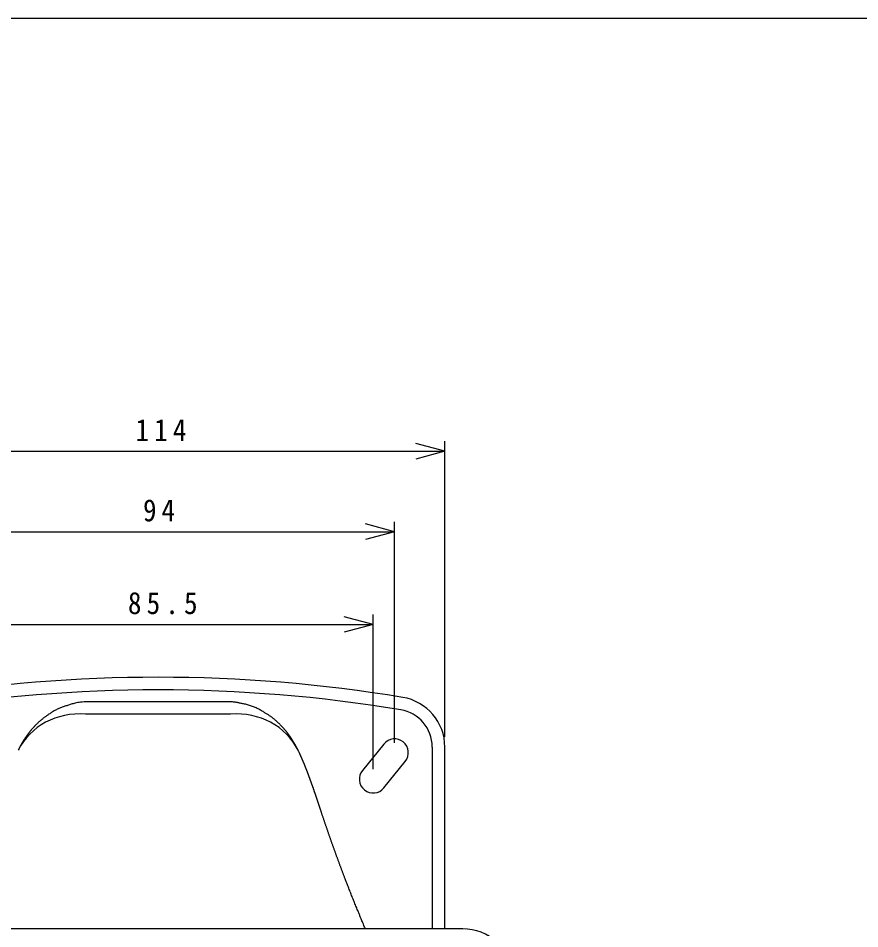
# Model space of a CAD drawing. Units: millimetres on the paper, scale 1:2. Extents: x -142 to 142, y -95 to 95.
# Drawn here: x -85.6 to -1.9, y 4.3 to 94.8 of the extents above; entities that cross this region are included whole.
import ezdxf

# ---------------------------------------------------------------- set-up
doc = ezdxf.new("R2010")
doc.units = ezdxf.units.MM
doc.layers.add('0-0_0', color=7, linetype='Continuous')
doc.layers.add('0-3_枠', color=7, linetype='Continuous')
doc.styles.add('ＭＳ ゴシック', font='')
doc.styles.get('ＭＳ ゴシック').set_extended_font_data('MS Gothic')

msp = doc.modelspace()

# ---------------------------------------------------------------- linework, layer by layer
at = {"layer": '0-0_0'}
for p, q in [((-43.187, 51.802), (-46.085, 52.578)), ((-43.187, 23.396), (-43.187, 52.802)), ((-100.187, 51.802), (-43.187, 51.802)), ((-43.187, 51.802), (-46.085, 51.025)), ((-48.187, 43.793), (-51.084, 44.569)), ((-48.187, 22.826), (-48.187, 44.793)), ((-95.187, 43.793), (-48.187, 43.793)), ((-48.187, 43.793), (-51.084, 43.016)), ((-50.312, 34.575), (-53.209, 35.351)), ((-50.312, 20.201), (-50.312, 35.575)), ((-93.062, 34.575), (-50.312, 34.575)), ((-50.312, 34.575), (-53.209, 33.799)), ((-65.037, 26.903), (-78.338, 26.903)), ((-64.48, 25.673), (-78.895, 25.673)), ((-49.255, 22.691), (-51.38, 20.066)), ((-44.437, 22.396), (-44.437, 4.326)), ((-43.187, 4.326), (-43.187, 22.396)), ((-49.243, 18.336), (-47.118, 20.961)), ((-41.405, 4.326), (-101.97, 4.326))]:
    msp.add_line(p, q, dxfattribs=at)
for points in [[(-78.337, 26.903), (-78.599, 26.901), (-78.833, 26.894), (-79.042, 26.882), (-79.227, 26.868), (-79.393, 26.85), (-79.543, 26.83), (-79.678, 26.807), (-79.802, 26.783), (-79.917, 26.757), (-80.026, 26.731), (-80.131, 26.704), (-80.231, 26.676), (-80.328, 26.648), (-80.421, 26.62), (-80.512, 26.591), (-80.602, 26.562), (-80.69, 26.533), (-80.777, 26.503), (-80.865, 26.474), (-80.953, 26.444), (-81.04, 26.414), (-81.127, 26.384), (-81.214, 26.353), (-81.3, 26.321), (-81.385, 26.288), (-81.47, 26.254), (-81.553, 26.219), (-81.636, 26.182), (-81.717, 26.144), (-81.798, 26.105), (-81.877, 26.064), (-81.955, 26.023), (-82.032, 25.98), (-82.107, 25.937), (-82.182, 25.892), (-82.255, 25.847), (-82.327, 25.801), (-82.398, 25.755), (-82.467, 25.708)], [(-63.664, 26.78), (-63.731, 26.792), (-63.796, 26.805), (-63.861, 26.816), (-63.926, 26.827), (-63.992, 26.837), (-64.061, 26.848), (-64.133, 26.857), (-64.21, 26.867), (-64.294, 26.875), (-64.386, 26.883), (-64.489, 26.89), (-64.604, 26.895), (-64.732, 26.899), (-64.876, 26.902), (-65.037, 26.903)], [(-60.498, 25.43), (-60.552, 25.467), (-60.606, 25.504), (-60.662, 25.541), (-60.719, 25.578), (-60.778, 25.615), (-60.839, 25.653), (-60.902, 25.693), (-60.967, 25.733), (-61.035, 25.775), (-61.106, 25.819), (-61.18, 25.864), (-61.256, 25.91), (-61.334, 25.957), (-61.415, 26.005), (-61.497, 26.052), (-61.582, 26.099), (-61.668, 26.146), (-61.756, 26.192), (-61.845, 26.236), (-61.935, 26.279), (-62.027, 26.32), (-62.119, 26.36), (-62.213, 26.399), (-62.309, 26.435), (-62.405, 26.47), (-62.502, 26.503), (-62.6, 26.534), (-62.7, 26.563), (-62.799, 26.59), (-62.898, 26.616), (-62.996, 26.639), (-63.093, 26.661), (-63.186, 26.682), (-63.277, 26.701), (-63.363, 26.719), (-63.445, 26.736), (-63.522, 26.751), (-63.595, 26.766), (-63.664, 26.78)], [(-82.467, 25.708), (-82.535, 25.662), (-82.601, 25.615), (-82.665, 25.57), (-82.727, 25.525), (-82.787, 25.482), (-82.845, 25.44), (-82.9, 25.399), (-82.953, 25.36), (-83.005, 25.322), (-83.054, 25.286), (-83.102, 25.25), (-83.149, 25.215), (-83.194, 25.18), (-83.239, 25.145), (-83.282, 25.11), (-83.326, 25.075), (-83.368, 25.039), (-83.41, 25.003), (-83.451, 24.967), (-83.492, 24.931), (-83.533, 24.894), (-83.572, 24.857), (-83.612, 24.82), (-83.65, 24.783), (-83.688, 24.745), (-83.726, 24.708), (-83.762, 24.671), (-83.798, 24.634), (-83.833, 24.598), (-83.867, 24.563), (-83.9, 24.529), (-83.931, 24.496), (-83.961, 24.464), (-83.99, 24.433), (-84.017, 24.404), (-84.044, 24.376), (-84.069, 24.349), (-84.094, 24.322), (-84.119, 24.296)], [(-58.997, 23.997), (-59.025, 24.032), (-59.054, 24.068), (-59.084, 24.104), (-59.113, 24.14), (-59.143, 24.175), (-59.173, 24.21), (-59.204, 24.245), (-59.235, 24.28), (-59.266, 24.314), (-59.297, 24.348), (-59.329, 24.382), (-59.361, 24.416), (-59.393, 24.449), (-59.426, 24.482), (-59.459, 24.516), (-59.492, 24.549), (-59.526, 24.582), (-59.561, 24.616), (-59.597, 24.651), (-59.633, 24.686), (-59.671, 24.723), (-59.71, 24.76), (-59.749, 24.798), (-59.79, 24.837), (-59.831, 24.876), (-59.874, 24.916), (-59.917, 24.956), (-59.961, 24.997), (-60.006, 25.037), (-60.052, 25.078), (-60.098, 25.118), (-60.146, 25.158), (-60.194, 25.198), (-60.243, 25.238), (-60.292, 25.277), (-60.343, 25.316), (-60.394, 25.354), (-60.446, 25.392), (-60.498, 25.43)], [(-84.119, 24.296), (-84.143, 24.27), (-84.167, 24.243), (-84.192, 24.216), (-84.217, 24.188), (-84.242, 24.16), (-84.267, 24.131), (-84.293, 24.101), (-84.318, 24.07), (-84.344, 24.039), (-84.371, 24.008), (-84.397, 23.976), (-84.423, 23.943), (-84.449, 23.91), (-84.475, 23.876), (-84.501, 23.842), (-84.526, 23.809), (-84.551, 23.776), (-84.576, 23.743), (-84.599, 23.711), (-84.622, 23.68), (-84.644, 23.65), (-84.666, 23.621), (-84.686, 23.594), (-84.705, 23.567), (-84.724, 23.542), (-84.742, 23.517), (-84.759, 23.493), (-84.776, 23.469), (-84.793, 23.446), (-84.809, 23.423), (-84.825, 23.4), (-84.841, 23.377), (-84.857, 23.354), (-84.872, 23.331), (-84.887, 23.309), (-84.903, 23.286), (-84.918, 23.263), (-84.932, 23.24), (-84.947, 23.218)], [(-58.268, 22.966), (-58.282, 22.987), (-58.295, 23.008), (-58.308, 23.03), (-58.322, 23.052), (-58.336, 23.074), (-58.351, 23.097), (-58.366, 23.12), (-58.381, 23.143), (-58.396, 23.167), (-58.411, 23.192), (-58.427, 23.216), (-58.443, 23.241), (-58.46, 23.266), (-58.476, 23.292), (-58.493, 23.317), (-58.509, 23.342), (-58.526, 23.367), (-58.544, 23.393), (-58.561, 23.418), (-58.579, 23.444), (-58.596, 23.469), (-58.615, 23.494), (-58.633, 23.52), (-58.651, 23.546), (-58.67, 23.571), (-58.689, 23.597), (-58.709, 23.623), (-58.729, 23.65), (-58.749, 23.677), (-58.771, 23.705), (-58.793, 23.733), (-58.815, 23.763), (-58.839, 23.794), (-58.863, 23.825), (-58.889, 23.858), (-58.915, 23.892), (-58.941, 23.926), (-58.969, 23.961), (-58.997, 23.997)], [(-84.947, 23.218), (-84.962, 23.195), (-84.976, 23.172), (-84.991, 23.149), (-85.006, 23.126), (-85.021, 23.102), (-85.037, 23.077), (-85.053, 23.051), (-85.069, 23.024), (-85.087, 22.996), (-85.105, 22.966), (-85.125, 22.935), (-85.145, 22.903), (-85.165, 22.869), (-85.187, 22.834), (-85.209, 22.796), (-85.232, 22.758), (-85.256, 22.717), (-85.281, 22.675), (-85.306, 22.631), (-85.332, 22.585), (-85.36, 22.534), (-85.391, 22.478), (-85.424, 22.416), (-85.46, 22.347), (-85.5, 22.27), (-85.545, 22.183), (-85.594, 22.085)], [(-57.78, 22.085), (-57.804, 22.133), (-57.826, 22.175), (-57.845, 22.213), (-57.863, 22.247), (-57.879, 22.278), (-57.893, 22.306), (-57.907, 22.331), (-57.919, 22.354), (-57.931, 22.377), (-57.942, 22.398), (-57.953, 22.418), (-57.964, 22.438), (-57.975, 22.457), (-57.985, 22.476), (-57.995, 22.494), (-58.005, 22.512), (-58.015, 22.531), (-58.026, 22.549), (-58.036, 22.568), (-58.047, 22.587), (-58.057, 22.606), (-58.068, 22.625), (-58.079, 22.645), (-58.09, 22.664), (-58.101, 22.684), (-58.112, 22.704), (-58.124, 22.724), (-58.135, 22.744), (-58.147, 22.764), (-58.158, 22.784), (-58.17, 22.804), (-58.182, 22.824), (-58.194, 22.844), (-58.206, 22.864), (-58.218, 22.884), (-58.23, 22.905), (-58.243, 22.925), (-58.256, 22.945), (-58.268, 22.966)], [(-57.346, 21.149), (-57.354, 21.169), (-57.363, 21.189), (-57.371, 21.209), (-57.38, 21.229), (-57.389, 21.249), (-57.397, 21.269), (-57.406, 21.289), (-57.415, 21.309), (-57.424, 21.329), (-57.433, 21.348), (-57.442, 21.368), (-57.451, 21.388), (-57.46, 21.408), (-57.469, 21.428), (-57.478, 21.448), (-57.487, 21.468), (-57.496, 21.488), (-57.505, 21.509), (-57.514, 21.529), (-57.524, 21.55), (-57.533, 21.571), (-57.543, 21.592), (-57.553, 21.614), (-57.564, 21.637), (-57.575, 21.661), (-57.586, 21.686), (-57.598, 21.712), (-57.611, 21.739), (-57.625, 21.769), (-57.64, 21.801), (-57.657, 21.836), (-57.676, 21.875), (-57.698, 21.919), (-57.722, 21.968), (-57.749, 22.023), (-57.78, 22.085)], [(-57.038, 20.404), (-57.045, 20.422), (-57.053, 20.441), (-57.061, 20.46), (-57.068, 20.479), (-57.076, 20.498), (-57.083, 20.517), (-57.091, 20.536), (-57.099, 20.555), (-57.106, 20.574), (-57.114, 20.593), (-57.122, 20.613), (-57.129, 20.632), (-57.137, 20.651), (-57.145, 20.67), (-57.153, 20.689), (-57.16, 20.708), (-57.168, 20.727), (-57.176, 20.746), (-57.184, 20.765), (-57.192, 20.784), (-57.2, 20.803), (-57.207, 20.822), (-57.215, 20.841), (-57.223, 20.86), (-57.231, 20.879), (-57.239, 20.898), (-57.247, 20.917), (-57.255, 20.936), (-57.263, 20.955), (-57.271, 20.974), (-57.279, 20.994), (-57.288, 21.013), (-57.296, 21.032), (-57.304, 21.051), (-57.312, 21.071), (-57.32, 21.09), (-57.329, 21.11), (-57.337, 21.13), (-57.346, 21.149)], [(-56.756, 19.671), (-56.763, 19.689), (-56.77, 19.708), (-56.777, 19.727), (-56.784, 19.746), (-56.791, 19.764), (-56.798, 19.783), (-56.805, 19.802), (-56.812, 19.82), (-56.819, 19.839), (-56.826, 19.858), (-56.834, 19.876), (-56.841, 19.895), (-56.848, 19.914), (-56.855, 19.933), (-56.862, 19.952), (-56.869, 19.97), (-56.877, 19.989), (-56.884, 20.008), (-56.891, 20.027), (-56.898, 20.046), (-56.906, 20.065), (-56.913, 20.084), (-56.92, 20.103), (-56.928, 20.122), (-56.935, 20.141), (-56.942, 20.16), (-56.95, 20.179), (-56.957, 20.198), (-56.964, 20.216), (-56.972, 20.235), (-56.979, 20.254), (-56.986, 20.273), (-56.994, 20.291), (-57.001, 20.31), (-57.008, 20.329), (-57.016, 20.347), (-57.023, 20.366), (-57.031, 20.385), (-57.038, 20.404)], [(-56.476, 18.905), (-56.486, 18.933), (-56.495, 18.958), (-56.504, 18.982), (-56.512, 19.005), (-56.52, 19.026), (-56.527, 19.046), (-56.534, 19.066), (-56.541, 19.085), (-56.548, 19.104), (-56.555, 19.123), (-56.562, 19.142), (-56.568, 19.161), (-56.575, 19.18), (-56.582, 19.199), (-56.589, 19.218), (-56.596, 19.237), (-56.603, 19.255), (-56.609, 19.274), (-56.616, 19.293), (-56.623, 19.312), (-56.63, 19.331), (-56.637, 19.349), (-56.644, 19.368), (-56.651, 19.387), (-56.658, 19.406), (-56.665, 19.425), (-56.672, 19.444), (-56.679, 19.463), (-56.686, 19.482), (-56.693, 19.501), (-56.7, 19.519), (-56.707, 19.538), (-56.714, 19.557), (-56.721, 19.576), (-56.728, 19.595), (-56.735, 19.614), (-56.742, 19.633), (-56.749, 19.652), (-56.756, 19.671)], [(-55.991, 17.513), (-56.003, 17.545), (-56.014, 17.578), (-56.025, 17.611), (-56.036, 17.643), (-56.047, 17.676), (-56.058, 17.708), (-56.07, 17.741), (-56.081, 17.775), (-56.092, 17.808), (-56.104, 17.842), (-56.116, 17.877), (-56.128, 17.912), (-56.141, 17.948), (-56.153, 17.985), (-56.166, 18.022), (-56.179, 18.059), (-56.192, 18.097), (-56.205, 18.136), (-56.218, 18.174), (-56.232, 18.212), (-56.245, 18.251), (-56.258, 18.289), (-56.272, 18.328), (-56.285, 18.366), (-56.298, 18.404), (-56.312, 18.442), (-56.325, 18.48), (-56.338, 18.518), (-56.352, 18.556), (-56.365, 18.594), (-56.378, 18.631), (-56.392, 18.669), (-56.405, 18.706), (-56.418, 18.742), (-56.431, 18.778), (-56.443, 18.812), (-56.455, 18.845), (-56.466, 18.876), (-56.476, 18.905)], [(-55.555, 16.206), (-55.568, 16.245), (-55.58, 16.283), (-55.592, 16.319), (-55.603, 16.353), (-55.614, 16.387), (-55.626, 16.421), (-55.637, 16.454), (-55.648, 16.488), (-55.659, 16.521), (-55.67, 16.554), (-55.681, 16.588), (-55.692, 16.621), (-55.703, 16.654), (-55.714, 16.687), (-55.725, 16.721), (-55.736, 16.754), (-55.747, 16.787), (-55.758, 16.82), (-55.769, 16.853), (-55.78, 16.886), (-55.791, 16.919), (-55.802, 16.952), (-55.814, 16.985), (-55.825, 17.018), (-55.836, 17.051), (-55.847, 17.084), (-55.858, 17.117), (-55.869, 17.15), (-55.88, 17.184), (-55.891, 17.217), (-55.903, 17.25), (-55.914, 17.283), (-55.925, 17.316), (-55.936, 17.349), (-55.947, 17.382), (-55.958, 17.415), (-55.969, 17.447), (-55.98, 17.48), (-55.991, 17.513)], [(-54.743, 13.803), (-54.765, 13.868), (-54.787, 13.932), (-54.809, 13.996), (-54.831, 14.061), (-54.854, 14.125), (-54.876, 14.189), (-54.898, 14.253), (-54.92, 14.318), (-54.942, 14.382), (-54.964, 14.446), (-54.986, 14.51), (-55.008, 14.575), (-55.03, 14.639), (-55.052, 14.703), (-55.074, 14.768), (-55.096, 14.832), (-55.118, 14.896), (-55.14, 14.96), (-55.161, 15.025), (-55.183, 15.089), (-55.205, 15.153), (-55.227, 15.218), (-55.248, 15.282), (-55.27, 15.346), (-55.291, 15.411), (-55.313, 15.475), (-55.334, 15.539), (-55.356, 15.603), (-55.377, 15.667), (-55.398, 15.731), (-55.418, 15.793), (-55.438, 15.853), (-55.458, 15.912), (-55.476, 15.968), (-55.494, 16.022), (-55.511, 16.072), (-55.526, 16.12), (-55.541, 16.164), (-55.555, 16.206)], [(-53.848, 11.3), (-53.871, 11.365), (-53.895, 11.429), (-53.918, 11.493), (-53.942, 11.557), (-53.965, 11.621), (-53.989, 11.685), (-54.012, 11.749), (-54.035, 11.813), (-54.059, 11.877), (-54.082, 11.942), (-54.105, 12.006), (-54.128, 12.07), (-54.151, 12.134), (-54.174, 12.198), (-54.197, 12.262), (-54.22, 12.327), (-54.243, 12.391), (-54.266, 12.455), (-54.289, 12.519), (-54.312, 12.583), (-54.335, 12.648), (-54.358, 12.712), (-54.381, 12.776), (-54.404, 12.84), (-54.426, 12.904), (-54.449, 12.969), (-54.472, 13.033), (-54.495, 13.097), (-54.518, 13.161), (-54.54, 13.225), (-54.563, 13.29), (-54.586, 13.354), (-54.608, 13.418), (-54.631, 13.482), (-54.653, 13.546), (-54.676, 13.611), (-54.698, 13.675), (-54.72, 13.739), (-54.743, 13.803)], [(-52.777, 8.471), (-52.821, 8.586), (-52.864, 8.698), (-52.906, 8.807), (-52.947, 8.911), (-52.985, 9.011), (-53.021, 9.106), (-53.055, 9.194), (-53.087, 9.277), (-53.117, 9.356), (-53.146, 9.43), (-53.173, 9.501), (-53.199, 9.569), (-53.224, 9.635), (-53.249, 9.7), (-53.274, 9.764), (-53.298, 9.828), (-53.322, 9.892), (-53.347, 9.956), (-53.371, 10.02), (-53.395, 10.084), (-53.419, 10.148), (-53.443, 10.212), (-53.467, 10.276), (-53.491, 10.34), (-53.515, 10.404), (-53.539, 10.468), (-53.563, 10.532), (-53.586, 10.596), (-53.61, 10.66), (-53.634, 10.724), (-53.658, 10.788), (-53.682, 10.852), (-53.705, 10.916), (-53.729, 10.98), (-53.753, 11.044), (-53.776, 11.108), (-53.8, 11.172), (-53.824, 11.236), (-53.848, 11.3)], [(-51.087, 4.326), (-51.16, 4.5), (-51.226, 4.655), (-51.285, 4.794), (-51.337, 4.917), (-51.383, 5.029), (-51.425, 5.129), (-51.463, 5.22), (-51.498, 5.304), (-51.531, 5.382), (-51.562, 5.458), (-51.592, 5.53), (-51.622, 5.602), (-51.651, 5.673), (-51.681, 5.746), (-51.712, 5.82), (-51.744, 5.898), (-51.777, 5.979), (-51.813, 6.066), (-51.851, 6.159), (-51.892, 6.258), (-51.934, 6.362), (-51.978, 6.469), (-52.024, 6.581), (-52.071, 6.695), (-52.118, 6.812), (-52.166, 6.929), (-52.214, 7.048), (-52.262, 7.167), (-52.309, 7.285), (-52.357, 7.404), (-52.404, 7.523), (-52.452, 7.642), (-52.499, 7.761), (-52.546, 7.879), (-52.592, 7.998), (-52.639, 8.117), (-52.685, 8.236), (-52.731, 8.354), (-52.777, 8.471)]]:
    msp.add_lwpolyline(points, dxfattribs=at)
for centre, radius, start, end in [((-71.687, -119.731), 149.057, 80.61137, 99.38863), ((-71.687, -119.731), 147.807, 80.61137, 99.38863), ((-48.187, 22.396), 5, 0, 80.61137), ((-48.187, 22.396), 3.75, 0, 80.61137), ((-48.187, 21.826), 1.375, 321.009, 141.009), ((-50.312, 19.201), 1.375, 141.009, 321.009), ((-41.405, -0.674), 5, 46.99997, 90)]:
    msp.add_arc(centre, radius, start, end, dxfattribs=at)
for centre, major_axis, start_param, end_param in [((-78.895, 18.713), (-6.699, 3.372), 5.142801, 6.283139), ((-64.48, 18.713), (6.699, 3.372), 0.000046, 1.140384)]:
    msp.add_ellipse(centre, major_axis=major_axis, ratio=0.9121, start_param=start_param, end_param=end_param, dxfattribs=at)
at = {"layer": '0-3_枠'}
msp.add_lwpolyline([(-141.803, 94.842), (141.803, 94.842), (141.803, -94.842), (-141.803, -94.842)], close=True, dxfattribs=at)

# ---------------------------------------------------------------- texts
at = {"layer": '0-0_0', "char_height": 2.199, "attachment_point": 7, "style": 'ＭＳ ゴシック'}
for s, insert in [('\\T1.38;\\W0.9;114', (-73.937, 52.802)), ('\\T1.36;\\W0.9;94', (-73.187, 44.793)), ('\\T1.38;\\W0.9;85.5', (-74.687, 35.575))]:
    msp.add_mtext(s, dxfattribs=dict(at, insert=insert))

doc.saveas('drawing.dxf')
